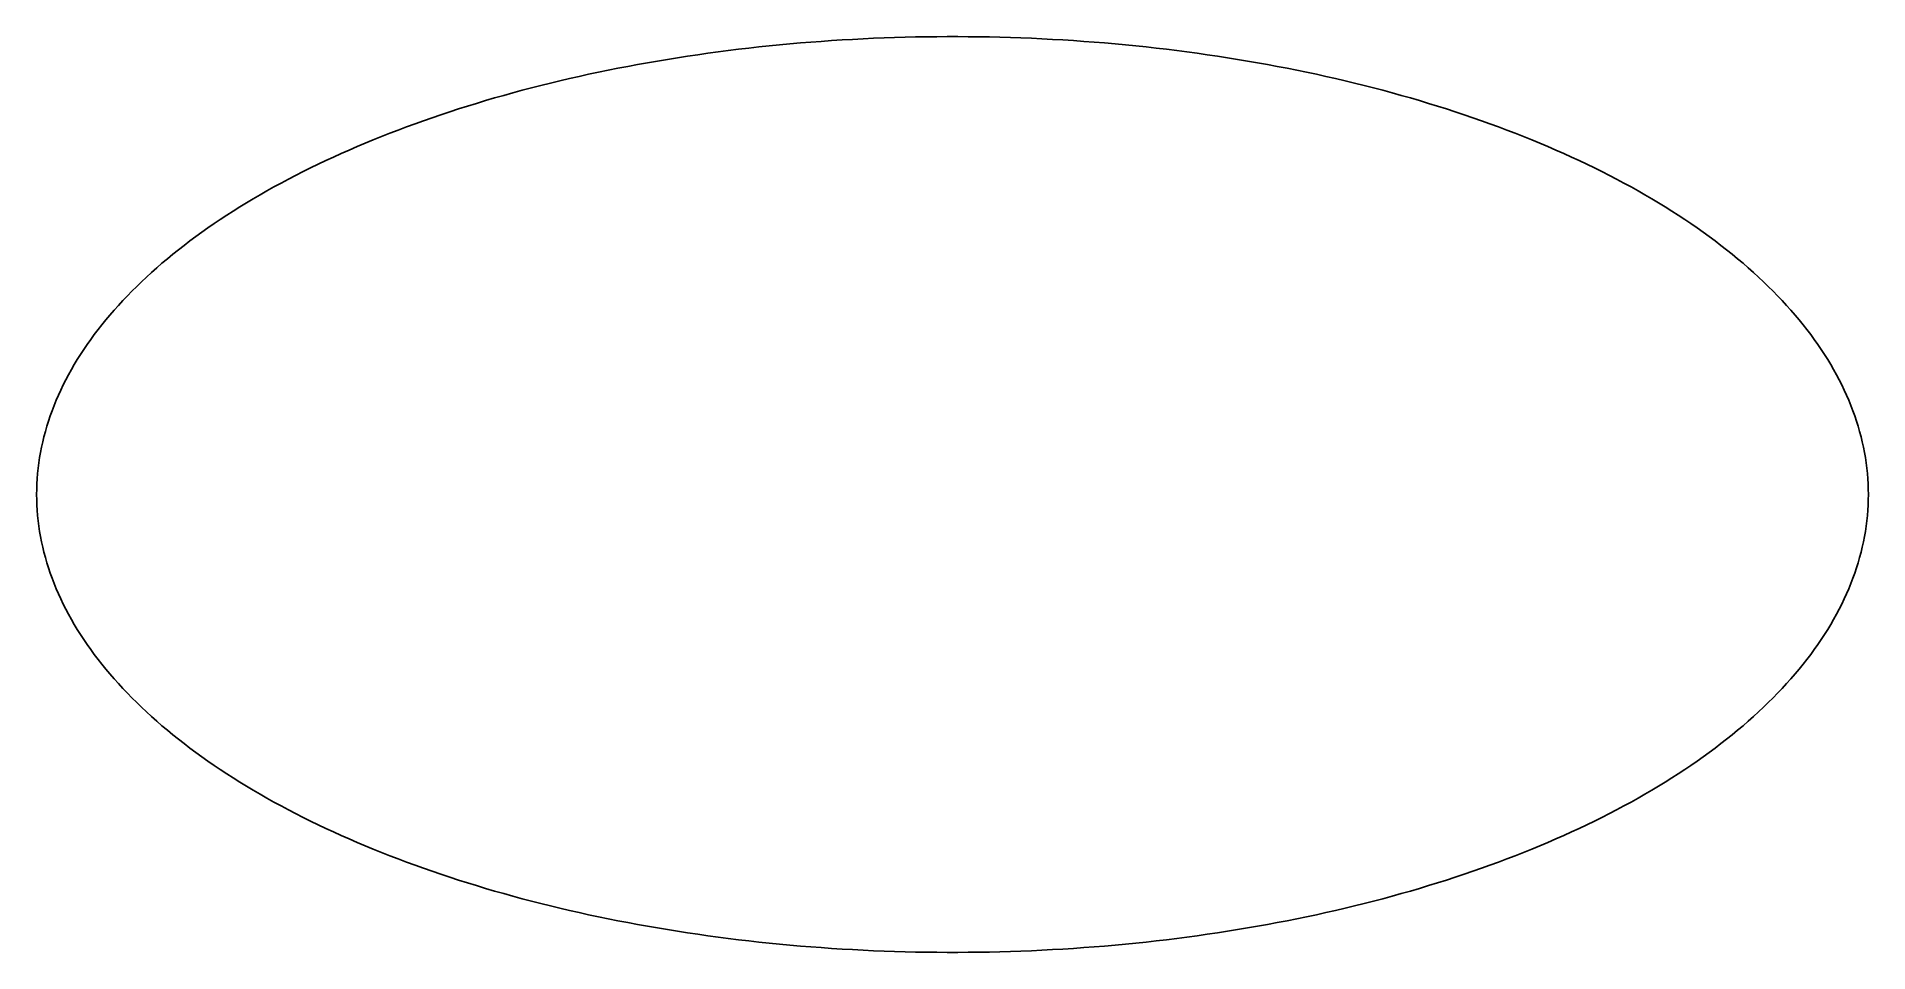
# Model space of a CAD drawing. Header units: centimetres. Extents: x 1 to 7, y 1 to 4.
import ezdxf

# ---------------------------------------------------------------- set-up
doc = ezdxf.new("R2010")
doc.units = ezdxf.units.CM
doc.layers.add('CUT', color=7, linetype='Continuous')

msp = doc.modelspace()

# ---------------------------------------------------------------- linework, layer by layer
at = {"layer": 'CUT'}
for p, q in [((3.3324, 3.9624), (3.2988, 3.9585)), ((3.3661, 3.9661), (3.3324, 3.9624)), ((3.3999, 3.9697), (3.3661, 3.9661)), ((3.3999, 3.9697), (3.4338, 3.973)), ((3.4677, 3.9762), (3.4338, 3.973)), ((3.4677, 3.9762), (3.5017, 3.9792)), ((3.5017, 3.9792), (3.5358, 3.9819)), ((3.5358, 3.9819), (3.5699, 3.9845)), ((3.6041, 3.9869), (3.5699, 3.9845)), ((3.6384, 3.9891), (3.6041, 3.9869)), ((3.6727, 3.991), (3.6384, 3.9891)), ((3.6727, 3.991), (3.707, 3.9928)), ((3.7414, 3.9944), (3.707, 3.9928)), ((3.7758, 3.9958), (3.7414, 3.9944)), ((3.8103, 3.997), (3.7758, 3.9958)), ((3.8103, 3.997), (3.8447, 3.998)), ((3.8792, 3.9988), (3.8447, 3.998)), ((3.8792, 3.9988), (3.9137, 3.9994)), ((3.9482, 3.9998), (3.9137, 3.9994)), ((3.9482, 3.9998), (3.9827, 4)), ((4.0173, 4), (3.9827, 4)), ((4.0518, 3.9998), (4.0173, 4)), ((4.0518, 3.9998), (4.0863, 3.9994)), ((4.1208, 3.9988), (4.0863, 3.9994)), ((4.1208, 3.9988), (4.1553, 3.998)), ((4.1897, 3.997), (4.1553, 3.998)), ((4.2242, 3.9958), (4.1897, 3.997)), ((4.2242, 3.9958), (4.2586, 3.9944)), ((4.293, 3.9928), (4.2586, 3.9944)), ((4.3273, 3.991), (4.293, 3.9928)), ((4.3616, 3.9891), (4.3273, 3.991)), ((4.3616, 3.9891), (4.3959, 3.9869)), ((4.4301, 3.9845), (4.3959, 3.9869)), ((4.4642, 3.9819), (4.4301, 3.9845)), ((4.4983, 3.9792), (4.4642, 3.9819)), ((4.5323, 3.9762), (4.4983, 3.9792)), ((4.5323, 3.9762), (4.5662, 3.973)), ((4.5662, 3.973), (4.6001, 3.9697)), ((4.6001, 3.9697), (4.6339, 3.9661)), ((4.6676, 3.9624), (4.6339, 3.9661)), ((4.6676, 3.9624), (4.7012, 3.9585)), ((2.904, 3.8963), (2.9362, 3.9025)), ((2.9362, 3.9025), (2.9685, 3.9086)), ((3.001, 3.9144), (2.9685, 3.9086)), ((3.001, 3.9144), (3.0336, 3.92)), ((3.0336, 3.92), (3.0664, 3.9255)), ((3.0993, 3.9308), (3.0664, 3.9255)), ((3.0993, 3.9308), (3.1322, 3.9359)), ((3.1653, 3.9408), (3.1322, 3.9359)), ((3.1653, 3.9408), (3.1986, 3.9455)), ((3.2319, 3.95), (3.1986, 3.9455)), ((3.2319, 3.95), (3.2653, 3.9543)), ((3.2988, 3.9585), (3.2653, 3.9543)), ((4.7347, 3.9543), (4.7012, 3.9585)), ((4.7347, 3.9543), (4.7681, 3.95)), ((4.8014, 3.9455), (4.7681, 3.95)), ((4.8347, 3.9408), (4.8014, 3.9455)), ((4.8678, 3.9359), (4.8347, 3.9408)), ((4.8678, 3.9359), (4.9007, 3.9308)), ((4.9336, 3.9255), (4.9007, 3.9308)), ((4.9664, 3.92), (4.9336, 3.9255)), ((4.9664, 3.92), (4.999, 3.9144)), ((5.0315, 3.9086), (4.999, 3.9144)), ((5.0315, 3.9086), (5.0638, 3.9025)), ((5.096, 3.8963), (5.0638, 3.9025)), ((2.6211, 3.8322), (2.6519, 3.84)), ((2.6828, 3.8477), (2.6519, 3.84)), ((2.6828, 3.8477), (2.7139, 3.8552)), ((2.7139, 3.8552), (2.7452, 3.8625)), ((2.7452, 3.8625), (2.7766, 3.8696)), ((2.8082, 3.8766), (2.7766, 3.8696)), ((2.8082, 3.8766), (2.84, 3.8833)), ((2.84, 3.8833), (2.8719, 3.8899)), ((2.8719, 3.8899), (2.904, 3.8963)), ((5.1281, 3.8899), (5.096, 3.8963)), ((5.16, 3.8833), (5.1281, 3.8899)), ((5.16, 3.8833), (5.1918, 3.8766)), ((5.2234, 3.8696), (5.1918, 3.8766)), ((5.2234, 3.8696), (5.2548, 3.8625)), ((5.2861, 3.8552), (5.2548, 3.8625)), ((5.3172, 3.8477), (5.2861, 3.8552)), ((5.3172, 3.8477), (5.3481, 3.84)), ((5.3789, 3.8322), (5.3481, 3.84)), ((2.4112, 3.7724), (2.4406, 3.7814)), ((2.4702, 3.7903), (2.4406, 3.7814)), ((2.4702, 3.7903), (2.5, 3.799)), ((2.5, 3.799), (2.53, 3.8076)), ((2.5602, 3.816), (2.53, 3.8076)), ((2.5906, 3.8242), (2.5602, 3.816)), ((2.6211, 3.8322), (2.5906, 3.8242)), ((5.3789, 3.8322), (5.4094, 3.8242)), ((5.4398, 3.816), (5.4094, 3.8242)), ((5.47, 3.8076), (5.4398, 3.816)), ((5.47, 3.8076), (5.5, 3.799)), ((5.5298, 3.7903), (5.5, 3.799)), ((5.5298, 3.7903), (5.5594, 3.7814)), ((5.5888, 3.7724), (5.5594, 3.7814)), ((2.2394, 3.7145), (2.2675, 3.7246)), ((2.2675, 3.7246), (2.2958, 3.7345)), ((2.2958, 3.7345), (2.3243, 3.7442)), ((2.3243, 3.7442), (2.3531, 3.7538)), ((2.3531, 3.7538), (2.382, 3.7632)), ((2.382, 3.7632), (2.4112, 3.7724)), ((5.618, 3.7632), (5.5888, 3.7724)), ((5.6469, 3.7538), (5.618, 3.7632)), ((5.6757, 3.7442), (5.6469, 3.7538)), ((5.7042, 3.7345), (5.6757, 3.7442)), ((5.7042, 3.7345), (5.7325, 3.7246)), ((5.7606, 3.7145), (5.7325, 3.7246)), ((2.1027, 3.6619), (2.076, 3.6509)), ((2.1295, 3.6727), (2.1027, 3.6619)), ((2.1566, 3.6834), (2.1295, 3.6727)), ((2.184, 3.694), (2.1566, 3.6834)), ((2.184, 3.694), (2.2116, 3.7043)), ((2.2394, 3.7145), (2.2116, 3.7043)), ((5.7884, 3.7043), (5.7606, 3.7145)), ((5.7884, 3.7043), (5.816, 3.694)), ((5.816, 3.694), (5.8434, 3.6834)), ((5.8705, 3.6727), (5.8434, 3.6834)), ((5.8705, 3.6727), (5.8973, 3.6619)), ((5.924, 3.6509), (5.8973, 3.6619)), ((1.9722, 3.6054), (1.9469, 3.5937)), ((1.9977, 3.617), (1.9722, 3.6054)), ((1.9977, 3.617), (2.0236, 3.6285)), ((2.0497, 3.6398), (2.0236, 3.6285)), ((2.0497, 3.6398), (2.076, 3.6509)), ((5.9503, 3.6398), (5.924, 3.6509)), ((5.9503, 3.6398), (5.9764, 3.6285)), ((6.0023, 3.617), (5.9764, 3.6285)), ((6.0023, 3.617), (6.0278, 3.6054)), ((6.0531, 3.5937), (6.0278, 3.6054)), ((1.8484, 3.5453), (1.8245, 3.5328)), ((1.8726, 3.5576), (1.8484, 3.5453)), ((1.8971, 3.5698), (1.8726, 3.5576)), ((1.8971, 3.5698), (1.9218, 3.5818)), ((1.9218, 3.5818), (1.9469, 3.5937)), ((6.0782, 3.5818), (6.0531, 3.5937)), ((6.0782, 3.5818), (6.1029, 3.5698)), ((6.1029, 3.5698), (6.1274, 3.5576)), ((6.1516, 3.5453), (6.1274, 3.5576)), ((6.1516, 3.5453), (6.1755, 3.5328)), ((1.7093, 3.4686), (1.7317, 3.4817)), ((1.7545, 3.4947), (1.7317, 3.4817)), ((1.7775, 3.5075), (1.7545, 3.4947)), ((1.8008, 3.5203), (1.7775, 3.5075)), ((1.8245, 3.5328), (1.8008, 3.5203)), ((6.1992, 3.5203), (6.1755, 3.5328)), ((6.1992, 3.5203), (6.2225, 3.5075)), ((6.2455, 3.4947), (6.2225, 3.5075)), ((6.2683, 3.4817), (6.2455, 3.4947)), ((6.2907, 3.4686), (6.2683, 3.4817)), ((1.6438, 3.4285), (1.6226, 3.4149)), ((1.6653, 3.442), (1.6438, 3.4285)), ((1.6871, 3.4553), (1.6653, 3.442)), ((1.7093, 3.4686), (1.6871, 3.4553)), ((6.3129, 3.4553), (6.2907, 3.4686)), ((6.3129, 3.4553), (6.3347, 3.442)), ((6.3347, 3.442), (6.3562, 3.4285)), ((6.3562, 3.4285), (6.3774, 3.4149)), ((1.5608, 3.3733), (1.5409, 3.3592)), ((1.5608, 3.3733), (1.5811, 3.3873)), ((1.6017, 3.4011), (1.5811, 3.3873)), ((1.6017, 3.4011), (1.6226, 3.4149)), ((6.3774, 3.4149), (6.3983, 3.4011)), ((6.3983, 3.4011), (6.4189, 3.3873)), ((6.4392, 3.3733), (6.4189, 3.3873)), ((6.4591, 3.3592), (6.4392, 3.3733)), ((1.4461, 3.2871), (1.4644, 3.3017)), ((1.483, 3.3162), (1.4644, 3.3017)), ((1.502, 3.3307), (1.483, 3.3162)), ((1.5213, 3.345), (1.502, 3.3307)), ((1.5409, 3.3592), (1.5213, 3.345)), ((6.4787, 3.345), (6.4591, 3.3592)), ((6.4787, 3.345), (6.498, 3.3307)), ((6.517, 3.3162), (6.498, 3.3307)), ((6.517, 3.3162), (6.5356, 3.3017)), ((6.5356, 3.3017), (6.5539, 3.2871)), ((1.3933, 3.2425), (1.3764, 3.2275)), ((1.3933, 3.2425), (1.4106, 3.2575)), ((1.4106, 3.2575), (1.4282, 3.2723)), ((1.4282, 3.2723), (1.4461, 3.2871)), ((6.5718, 3.2723), (6.5539, 3.2871)), ((6.5894, 3.2575), (6.5718, 3.2723)), ((6.5894, 3.2575), (6.6067, 3.2425)), ((6.6067, 3.2425), (6.6236, 3.2275)), ((1.3278, 3.1818), (1.3123, 3.1663)), ((1.3278, 3.1818), (1.3436, 3.1971)), ((1.3436, 3.1971), (1.3599, 3.2123)), ((1.3764, 3.2275), (1.3599, 3.2123)), ((6.6401, 3.2123), (6.6236, 3.2275)), ((6.6401, 3.2123), (6.6564, 3.1971)), ((6.6564, 3.1971), (6.6722, 3.1818)), ((6.6877, 3.1663), (6.6722, 3.1818)), ((1.2679, 3.1196), (1.2823, 3.1352)), ((1.2823, 3.1352), (1.2971, 3.1508)), ((1.2971, 3.1508), (1.3123, 3.1663)), ((6.7029, 3.1508), (6.6877, 3.1663)), ((6.7177, 3.1352), (6.7029, 3.1508)), ((6.7321, 3.1196), (6.7177, 3.1352)), ((1.2267, 3.072), (1.2137, 3.056)), ((1.2401, 3.0879), (1.2267, 3.072)), ((1.2538, 3.1038), (1.2401, 3.0879)), ((1.2679, 3.1196), (1.2538, 3.1038)), ((6.7321, 3.1196), (6.7462, 3.1038)), ((6.7462, 3.1038), (6.7599, 3.0879)), ((6.7733, 3.072), (6.7599, 3.0879)), ((6.7733, 3.072), (6.7863, 3.056)), ((1.1655, 2.9913), (1.177, 3.0076)), ((1.177, 3.0076), (1.1889, 3.0238)), ((1.1889, 3.0238), (1.2011, 3.04)), ((1.2011, 3.04), (1.2137, 3.056)), ((6.7863, 3.056), (6.7989, 3.04)), ((6.7989, 3.04), (6.8111, 3.0238)), ((6.8111, 3.0238), (6.823, 3.0076)), ((6.8345, 2.9913), (6.823, 3.0076)), ((1.1233, 2.9256), (1.1333, 2.9421)), ((1.1436, 2.9586), (1.1333, 2.9421)), ((1.1436, 2.9586), (1.1544, 2.975)), ((1.1544, 2.975), (1.1655, 2.9913)), ((6.8345, 2.9913), (6.8456, 2.975)), ((6.8456, 2.975), (6.8564, 2.9586)), ((6.8667, 2.9421), (6.8564, 2.9586)), ((6.8667, 2.9421), (6.8767, 2.9256)), ((1.1045, 2.8924), (1.0956, 2.8757)), ((1.1137, 2.909), (1.1045, 2.8924)), ((1.1233, 2.9256), (1.1137, 2.909)), ((6.8863, 2.909), (6.8767, 2.9256)), ((6.8955, 2.8924), (6.8863, 2.909)), ((6.8955, 2.8924), (6.9044, 2.8757)), ((1.0641, 2.8085), (1.0714, 2.8254)), ((1.0791, 2.8422), (1.0714, 2.8254)), ((1.0872, 2.859), (1.0791, 2.8422)), ((1.0872, 2.859), (1.0956, 2.8757)), ((6.9128, 2.859), (6.9044, 2.8757)), ((6.9128, 2.859), (6.9209, 2.8422)), ((6.9286, 2.8254), (6.9209, 2.8422)), ((6.9359, 2.8085), (6.9286, 2.8254)), ((1.0507, 2.7746), (1.0446, 2.7576)), ((1.0572, 2.7916), (1.0507, 2.7746)), ((1.0572, 2.7916), (1.0641, 2.8085)), ((6.9359, 2.8085), (6.9428, 2.7916)), ((6.9428, 2.7916), (6.9493, 2.7746)), ((6.9493, 2.7746), (6.9554, 2.7576)), ((1.0286, 2.7065), (1.024, 2.6894)), ((1.0286, 2.7065), (1.0335, 2.7236)), ((1.0335, 2.7236), (1.0388, 2.7406)), ((1.0446, 2.7576), (1.0388, 2.7406)), ((6.9554, 2.7576), (6.9612, 2.7406)), ((6.9665, 2.7236), (6.9612, 2.7406)), ((6.9714, 2.7065), (6.9665, 2.7236)), ((6.976, 2.6894), (6.9714, 2.7065)), ((1.0127, 2.6379), (1.0161, 2.6551)), ((1.0198, 2.6722), (1.0161, 2.6551)), ((1.024, 2.6894), (1.0198, 2.6722)), ((6.9802, 2.6722), (6.976, 2.6894)), ((6.9802, 2.6722), (6.9839, 2.6551)), ((6.9873, 2.6379), (6.9839, 2.6551)), ((1.0032, 2.569), (1.005, 2.5863)), ((1.005, 2.5863), (1.0071, 2.6035)), ((1.0071, 2.6035), (1.0097, 2.6207)), ((1.0127, 2.6379), (1.0097, 2.6207)), ((6.9873, 2.6379), (6.9903, 2.6207)), ((6.9903, 2.6207), (6.9929, 2.6035)), ((6.995, 2.5863), (6.9929, 2.6035)), ((6.9968, 2.569), (6.995, 2.5863)), ((1.0008, 2.5345), (1.0002, 2.5173)), ((1.0018, 2.5518), (1.0008, 2.5345)), ((1.0032, 2.569), (1.0018, 2.5518)), ((6.9968, 2.569), (6.9982, 2.5518)), ((6.9992, 2.5345), (6.9982, 2.5518)), ((6.9998, 2.5173), (6.9992, 2.5345)), ((1, 2.5), (1.0002, 2.5173)), ((1, 2.5), (1.0002, 2.4827)), ((1.0002, 2.4827), (1.0008, 2.4655)), ((1.0008, 2.4655), (1.0018, 2.4482)), ((6.9992, 2.4655), (6.9982, 2.4482)), ((6.9992, 2.4655), (6.9998, 2.4827)), ((6.9998, 2.5173), (7, 2.5)), ((6.9998, 2.4827), (7, 2.5)), ((1.0032, 2.431), (1.0018, 2.4482)), ((1.005, 2.4137), (1.0032, 2.431)), ((1.005, 2.4137), (1.0071, 2.3965)), ((6.9929, 2.3965), (6.995, 2.4137)), ((6.9968, 2.431), (6.995, 2.4137)), ((6.9968, 2.431), (6.9982, 2.4482)), ((1.0097, 2.3793), (1.0071, 2.3965)), ((1.0127, 2.3621), (1.0097, 2.3793)), ((1.0161, 2.3449), (1.0127, 2.3621)), ((1.0161, 2.3449), (1.0198, 2.3278)), ((6.9802, 2.3278), (6.9839, 2.3449)), ((6.9873, 2.3621), (6.9839, 2.3449)), ((6.9873, 2.3621), (6.9903, 2.3793)), ((6.9929, 2.3965), (6.9903, 2.3793)), ((1.024, 2.3106), (1.0198, 2.3278)), ((1.024, 2.3106), (1.0286, 2.2935)), ((1.0335, 2.2764), (1.0286, 2.2935)), ((6.9714, 2.2935), (6.9665, 2.2764)), ((6.9714, 2.2935), (6.976, 2.3106)), ((6.976, 2.3106), (6.9802, 2.3278)), ((1.0335, 2.2764), (1.0388, 2.2594)), ((1.0388, 2.2594), (1.0446, 2.2424)), ((1.0507, 2.2254), (1.0446, 2.2424)), ((1.0507, 2.2254), (1.0572, 2.2084)), ((6.9493, 2.2254), (6.9428, 2.2084)), ((6.9554, 2.2424), (6.9493, 2.2254)), ((6.9612, 2.2594), (6.9554, 2.2424)), ((6.9665, 2.2764), (6.9612, 2.2594)), ((1.0572, 2.2084), (1.0641, 2.1915)), ((1.0641, 2.1915), (1.0714, 2.1746)), ((1.0791, 2.1578), (1.0714, 2.1746)), ((6.9286, 2.1746), (6.9209, 2.1578)), ((6.9359, 2.1915), (6.9286, 2.1746)), ((6.9428, 2.2084), (6.9359, 2.1915)), ((1.0791, 2.1578), (1.0872, 2.141)), ((1.0956, 2.1243), (1.0872, 2.141)), ((1.0956, 2.1243), (1.1045, 2.1076)), ((1.1137, 2.091), (1.1045, 2.1076)), ((6.8955, 2.1076), (6.8863, 2.091)), ((6.9044, 2.1243), (6.8955, 2.1076)), ((6.9044, 2.1243), (6.9128, 2.141)), ((6.9209, 2.1578), (6.9128, 2.141)), ((1.1233, 2.0744), (1.1137, 2.091)), ((1.1233, 2.0744), (1.1333, 2.0579)), ((1.1333, 2.0579), (1.1436, 2.0414)), ((1.1436, 2.0414), (1.1544, 2.025)), ((6.8456, 2.025), (6.8564, 2.0414)), ((6.8564, 2.0414), (6.8667, 2.0579)), ((6.8767, 2.0744), (6.8667, 2.0579)), ((6.8863, 2.091), (6.8767, 2.0744)), ((1.1655, 2.0087), (1.1544, 2.025)), ((1.1655, 2.0087), (1.177, 1.9924)), ((1.177, 1.9924), (1.1889, 1.9762)), ((6.823, 1.9924), (6.8111, 1.9762)), ((6.8345, 2.0087), (6.823, 1.9924)), ((6.8345, 2.0087), (6.8456, 2.025)), ((1.1889, 1.9762), (1.2011, 1.96)), ((1.2137, 1.944), (1.2011, 1.96)), ((1.2137, 1.944), (1.2267, 1.928)), ((1.2267, 1.928), (1.2401, 1.9121)), ((6.7733, 1.928), (6.7599, 1.9121)), ((6.7733, 1.928), (6.7863, 1.944)), ((6.7989, 1.96), (6.7863, 1.944)), ((6.7989, 1.96), (6.8111, 1.9762)), ((1.2401, 1.9121), (1.2538, 1.8962)), ((1.2538, 1.8962), (1.2679, 1.8804)), ((1.2823, 1.8648), (1.2679, 1.8804)), ((1.2971, 1.8492), (1.2823, 1.8648)), ((6.7029, 1.8492), (6.7177, 1.8648)), ((6.7177, 1.8648), (6.7321, 1.8804)), ((6.7462, 1.8962), (6.7321, 1.8804)), ((6.7462, 1.8962), (6.7599, 1.9121)), ((1.3123, 1.8337), (1.2971, 1.8492)), ((1.3123, 1.8337), (1.3278, 1.8182)), ((1.3436, 1.8029), (1.3278, 1.8182)), ((1.3436, 1.8029), (1.3599, 1.7877)), ((6.6401, 1.7877), (6.6564, 1.8029)), ((6.6722, 1.8182), (6.6564, 1.8029)), ((6.6877, 1.8337), (6.6722, 1.8182)), ((6.6877, 1.8337), (6.7029, 1.8492)), ((1.3599, 1.7877), (1.3764, 1.7725)), ((1.3764, 1.7725), (1.3933, 1.7575)), ((1.4106, 1.7425), (1.3933, 1.7575)), ((1.4282, 1.7277), (1.4106, 1.7425)), ((6.5718, 1.7277), (6.5894, 1.7425)), ((6.6067, 1.7575), (6.5894, 1.7425)), ((6.6236, 1.7725), (6.6067, 1.7575)), ((6.6236, 1.7725), (6.6401, 1.7877)), ((1.4282, 1.7277), (1.4461, 1.7129)), ((1.4644, 1.6983), (1.4461, 1.7129)), ((1.4644, 1.6983), (1.483, 1.6838)), ((1.502, 1.6693), (1.483, 1.6838)), ((6.498, 1.6693), (6.517, 1.6838)), ((6.517, 1.6838), (6.5356, 1.6983)), ((6.5356, 1.6983), (6.5539, 1.7129)), ((6.5718, 1.7277), (6.5539, 1.7129)), ((1.5213, 1.655), (1.502, 1.6693)), ((1.5213, 1.655), (1.5409, 1.6408)), ((1.5608, 1.6267), (1.5409, 1.6408)), ((1.5608, 1.6267), (1.5811, 1.6127)), ((6.4392, 1.6267), (6.4189, 1.6127)), ((6.4591, 1.6408), (6.4392, 1.6267)), ((6.4787, 1.655), (6.4591, 1.6408)), ((6.498, 1.6693), (6.4787, 1.655)), ((1.6017, 1.5989), (1.5811, 1.6127)), ((1.6226, 1.5851), (1.6017, 1.5989)), ((1.6226, 1.5851), (1.6438, 1.5715)), ((1.6438, 1.5715), (1.6653, 1.558)), ((6.3562, 1.5715), (6.3347, 1.558)), ((6.3562, 1.5715), (6.3774, 1.5851)), ((6.3983, 1.5989), (6.3774, 1.5851)), ((6.3983, 1.5989), (6.4189, 1.6127)), ((1.6653, 1.558), (1.6871, 1.5447)), ((1.6871, 1.5447), (1.7093, 1.5314)), ((1.7317, 1.5183), (1.7093, 1.5314)), ((1.7317, 1.5183), (1.7545, 1.5053)), ((1.7775, 1.4925), (1.7545, 1.5053)), ((6.2225, 1.4925), (6.2455, 1.5053)), ((6.2683, 1.5183), (6.2455, 1.5053)), ((6.2683, 1.5183), (6.2907, 1.5314)), ((6.3129, 1.5447), (6.2907, 1.5314)), ((6.3129, 1.5447), (6.3347, 1.558)), ((1.8008, 1.4797), (1.7775, 1.4925)), ((1.8008, 1.4797), (1.8245, 1.4672)), ((1.8484, 1.4547), (1.8245, 1.4672)), ((1.8726, 1.4424), (1.8484, 1.4547)), ((1.8971, 1.4302), (1.8726, 1.4424)), ((6.1274, 1.4424), (6.1029, 1.4302)), ((6.1516, 1.4547), (6.1274, 1.4424)), ((6.1755, 1.4672), (6.1516, 1.4547)), ((6.1992, 1.4797), (6.1755, 1.4672)), ((6.1992, 1.4797), (6.2225, 1.4925)), ((1.9218, 1.4182), (1.8971, 1.4302)), ((1.9469, 1.4063), (1.9218, 1.4182)), ((1.9722, 1.3946), (1.9469, 1.4063)), ((1.9977, 1.383), (1.9722, 1.3946)), ((1.9977, 1.383), (2.0236, 1.3715)), ((6.0023, 1.383), (5.9764, 1.3715)), ((6.0023, 1.383), (6.0278, 1.3946)), ((6.0278, 1.3946), (6.0531, 1.4063)), ((6.0782, 1.4182), (6.0531, 1.4063)), ((6.0782, 1.4182), (6.1029, 1.4302)), ((2.0497, 1.3602), (2.0236, 1.3715)), ((2.0497, 1.3602), (2.076, 1.3491)), ((2.1027, 1.3381), (2.076, 1.3491)), ((2.1295, 1.3273), (2.1027, 1.3381)), ((2.1566, 1.3166), (2.1295, 1.3273)), ((5.8434, 1.3166), (5.8705, 1.3273)), ((5.8973, 1.3381), (5.8705, 1.3273)), ((5.8973, 1.3381), (5.924, 1.3491)), ((5.924, 1.3491), (5.9503, 1.3602)), ((5.9764, 1.3715), (5.9503, 1.3602)), ((2.184, 1.306), (2.1566, 1.3166)), ((2.184, 1.306), (2.2116, 1.2957)), ((2.2116, 1.2957), (2.2394, 1.2855)), ((2.2394, 1.2855), (2.2675, 1.2754)), ((2.2958, 1.2655), (2.2675, 1.2754)), ((2.3243, 1.2558), (2.2958, 1.2655)), ((5.6757, 1.2558), (5.7042, 1.2655)), ((5.7042, 1.2655), (5.7325, 1.2754)), ((5.7325, 1.2754), (5.7606, 1.2855)), ((5.7606, 1.2855), (5.7884, 1.2957)), ((5.7884, 1.2957), (5.816, 1.306)), ((5.816, 1.306), (5.8434, 1.3166)), ((2.3243, 1.2558), (2.3531, 1.2462)), ((2.382, 1.2368), (2.3531, 1.2462)), ((2.382, 1.2368), (2.4112, 1.2276)), ((2.4112, 1.2276), (2.4406, 1.2186)), ((2.4702, 1.2097), (2.4406, 1.2186)), ((2.4702, 1.2097), (2.5, 1.201)), ((2.53, 1.1924), (2.5, 1.201)), ((5.47, 1.1924), (5.5, 1.201)), ((5.5298, 1.2097), (5.5, 1.201)), ((5.5594, 1.2186), (5.5298, 1.2097)), ((5.5888, 1.2276), (5.5594, 1.2186)), ((5.5888, 1.2276), (5.618, 1.2368)), ((5.6469, 1.2462), (5.618, 1.2368)), ((5.6757, 1.2558), (5.6469, 1.2462)), ((2.53, 1.1924), (2.5602, 1.184)), ((2.5906, 1.1758), (2.5602, 1.184)), ((2.5906, 1.1758), (2.6211, 1.1678)), ((2.6211, 1.1678), (2.6519, 1.16)), ((2.6519, 1.16), (2.6828, 1.1523)), ((2.7139, 1.1448), (2.6828, 1.1523)), ((2.7139, 1.1448), (2.7452, 1.1375)), ((5.2548, 1.1375), (5.2861, 1.1448)), ((5.2861, 1.1448), (5.3172, 1.1523)), ((5.3481, 1.16), (5.3172, 1.1523)), ((5.3481, 1.16), (5.3789, 1.1678)), ((5.3789, 1.1678), (5.4094, 1.1758)), ((5.4398, 1.184), (5.4094, 1.1758)), ((5.4398, 1.184), (5.47, 1.1924)), ((2.7766, 1.1304), (2.7452, 1.1375)), ((2.7766, 1.1304), (2.8082, 1.1234)), ((2.84, 1.1167), (2.8082, 1.1234)), ((2.84, 1.1167), (2.8719, 1.1101)), ((2.904, 1.1037), (2.8719, 1.1101)), ((2.9362, 1.0975), (2.904, 1.1037)), ((2.9362, 1.0975), (2.9685, 1.0914)), ((3.001, 1.0856), (2.9685, 1.0914)), ((3.0336, 1.08), (3.001, 1.0856)), ((4.9664, 1.08), (4.999, 1.0856)), ((4.999, 1.0856), (5.0315, 1.0914)), ((5.0638, 1.0975), (5.0315, 1.0914)), ((5.096, 1.1037), (5.0638, 1.0975)), ((5.096, 1.1037), (5.1281, 1.1101)), ((5.1281, 1.1101), (5.16, 1.1167)), ((5.1918, 1.1234), (5.16, 1.1167)), ((5.2234, 1.1304), (5.1918, 1.1234)), ((5.2548, 1.1375), (5.2234, 1.1304)), ((3.0336, 1.08), (3.0664, 1.0745)), ((3.0664, 1.0745), (3.0993, 1.0692)), ((3.1322, 1.0641), (3.0993, 1.0692)), ((3.1322, 1.0641), (3.1653, 1.0592)), ((3.1653, 1.0592), (3.1986, 1.0545)), ((3.2319, 1.05), (3.1986, 1.0545)), ((3.2653, 1.0457), (3.2319, 1.05)), ((3.2988, 1.0415), (3.2653, 1.0457)), ((3.2988, 1.0415), (3.3324, 1.0376)), ((3.3324, 1.0376), (3.3661, 1.0339)), ((3.3661, 1.0339), (3.3999, 1.0303)), ((3.3999, 1.0303), (3.4338, 1.027)), ((3.4677, 1.0238), (3.4338, 1.027)), ((3.5017, 1.0208), (3.4677, 1.0238)), ((3.5017, 1.0208), (3.5358, 1.0181)), ((4.4983, 1.0208), (4.4642, 1.0181)), ((4.4983, 1.0208), (4.5323, 1.0238)), ((4.5662, 1.027), (4.5323, 1.0238)), ((4.5662, 1.027), (4.6001, 1.0303)), ((4.6001, 1.0303), (4.6339, 1.0339)), ((4.6339, 1.0339), (4.6676, 1.0376)), ((4.6676, 1.0376), (4.7012, 1.0415)), ((4.7347, 1.0457), (4.7012, 1.0415)), ((4.7681, 1.05), (4.7347, 1.0457)), ((4.8014, 1.0545), (4.7681, 1.05)), ((4.8014, 1.0545), (4.8347, 1.0592)), ((4.8347, 1.0592), (4.8678, 1.0641)), ((4.8678, 1.0641), (4.9007, 1.0692)), ((4.9007, 1.0692), (4.9336, 1.0745)), ((4.9664, 1.08), (4.9336, 1.0745)), ((3.5358, 1.0181), (3.5699, 1.0155)), ((3.6041, 1.0131), (3.5699, 1.0155)), ((3.6384, 1.0109), (3.6041, 1.0131)), ((3.6727, 1.009), (3.6384, 1.0109)), ((3.707, 1.0072), (3.6727, 1.009)), ((3.707, 1.0072), (3.7414, 1.0056)), ((3.7758, 1.0042), (3.7414, 1.0056)), ((3.8103, 1.003), (3.7758, 1.0042)), ((3.8103, 1.003), (3.8447, 1.002)), ((3.8792, 1.0012), (3.8447, 1.002)), ((3.8792, 1.0012), (3.9137, 1.0006)), ((3.9482, 1.0002), (3.9137, 1.0006)), ((3.9482, 1.0002), (3.9827, 1)), ((3.9827, 1), (4.0173, 1)), ((4.0173, 1), (4.0518, 1.0002)), ((4.0518, 1.0002), (4.0863, 1.0006)), ((4.1208, 1.0012), (4.0863, 1.0006)), ((4.1553, 1.002), (4.1208, 1.0012)), ((4.1553, 1.002), (4.1897, 1.003)), ((4.2242, 1.0042), (4.1897, 1.003)), ((4.2586, 1.0056), (4.2242, 1.0042)), ((4.2586, 1.0056), (4.293, 1.0072)), ((4.293, 1.0072), (4.3273, 1.009)), ((4.3616, 1.0109), (4.3273, 1.009)), ((4.3616, 1.0109), (4.3959, 1.0131)), ((4.3959, 1.0131), (4.4301, 1.0155)), ((4.4301, 1.0155), (4.4642, 1.0181))]:
    msp.add_line(p, q, dxfattribs=at)

doc.saveas('drawing.dxf')
